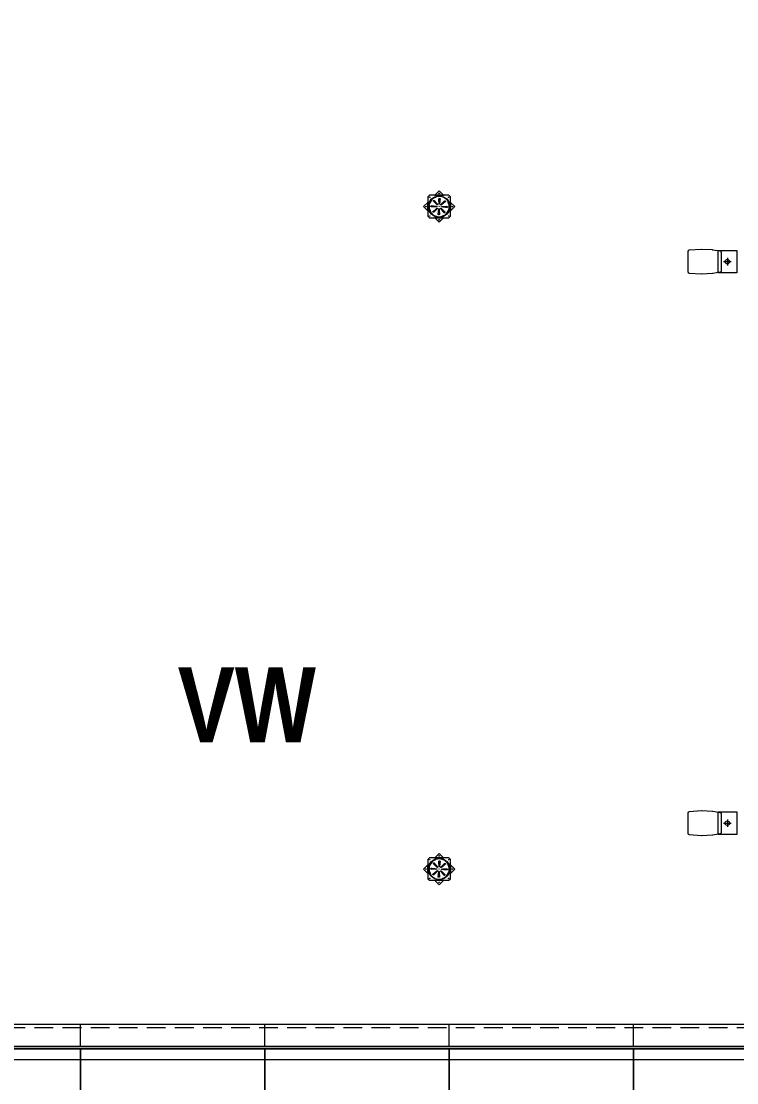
# Model space of a CAD drawing. Header units: metres. Extents: x -17822 to 152406, y -4219 to 19791.
# Drawn here: x 114958 to 115913, y 53 to 1471 of the extents above; entities that cross this region are included whole.
import ezdxf

# ---------------------------------------------------------------- set-up
doc = ezdxf.new("R2010")
doc.units = ezdxf.units.M
doc.header["$LTSCALE"] = 100
doc.header["$MEASUREMENT"] = 0
doc.linetypes.add('HIDDEN', pattern=[0.375, 0.25, -0.125])
doc.layers.get('0').update_dxf_attribs({"color": 9, "lineweight": 9})
for name, color, linetype, lineweight in [('06A', 9, 'Continuous', 9), ('06D', 9, 'Continuous', 9), ('15', 9, 'Continuous', 9), ('21', 9, 'Continuous', 9)]:
    doc.layers.add(name, color=color, linetype=linetype, lineweight=lineweight)
doc.styles.add('MuuM_TEXT-BOLD', font='ARIALNB.TTF')

# ---------------------------------------------------------------- blocks, each defined once
blk = doc.blocks.new('p-harpusta-ust')
at = {"layer": '06A'}
for points in [[(2204.5, 3700), (712.5, 3700), (712.5, 3595), (729.5, 3595), (729.5, 3683), (2237.5, 3683), (2237.5, -103), (729.5, -103), (729.5, -3), (-30.5, -3), (-30.5, -20), (712.5, -20), (712.5, -120), (2204.5, -120)], [(2204.5, -75), (757.5, -75), (757.5, 25), (-30.5, 25), (-30.5, 0), (732.5, 0), (732.5, -100), (2234.5, -100), (2234.5, 3680), (732.5, 3680), (732.5, 3595), (757.5, 3595), (757.5, 3655), (2204.5, 3655)], [(2204.5, -100), (2204.5, 3656)], [(2234.5, 3656), (2234.5, -76)], [(2234.5, 2897), (2204.5, 2897)], [(2472.5, 2897), (2237.5, 2897)], [(2237.5, 2897), (2378.5, 2897)], [(2234.5, 2651), (2204.5, 2651)], [(2472.5, 2651), (2237.5, 2651)], [(2237.5, 2651), (2378.5, 2651)], [(2234.5, 2405), (2204.5, 2405)], [(2472.5, 2405), (2237.5, 2405)], [(2237.5, 2405), (2378.5, 2405)], [(2234.5, 2159), (2204.5, 2159)], [(2472.5, 2159), (2237.5, 2159)], [(2237.5, 2159), (2378.5, 2159)]]:
    blk.add_lwpolyline(points, dxfattribs=at)
at = {"layer": '06D'}
blk.add_lwpolyline([(2237.5, -103), (2237.5, 3683), (2252.5, 3683), (2252.5, -103), (2237.5, -103)], dxfattribs=at)
at = {"layer": '06D', "linetype": 'HIDDEN'}
blk.add_lwpolyline([(2204.5, 3660), (2209.5, 3660), (2209.5, -80), (752.5, -80), (752.5, 20), (-30.5, 20)], dxfattribs=at)
at = {"layer": '15'}
blk.add_lwpolyline([(729.5, 3595), (729.5, 3683), (2237.5, 3683), (2237.5, -103), (729.5, -103), (729.5, -3), (-30.5, -3), (-30.5, 0), (732.5, 0), (732.5, -100), (2234.5, -100), (2234.5, 3680), (732.5, 3680), (732.5, 3595)], close=True, dxfattribs=at)
blk = doc.blocks.new('suzgec')
for p, q in [((36841.7, 831.8), (36847.3, 837.4)), ((36847.3, 837.4), (36853, 831.8)), ((36832.1, 822.2), (36832.3, 822.4)), ((36834.3, 831.6), (36832.3, 829.6)), ((36832.3, 829.6), (36832.3, 803.6)), ((36860.3, 831.6), (36834.3, 831.6)), ((36841.5, 831.6), (36841.7, 831.8)), ((36841.7, 828.9), (36841.6, 829.1)), ((36841.7, 831.8), (36853, 831.8)), ((36841.8, 828.6), (36841.7, 828.9)), ((36842.5, 829.5), (36842.6, 829.3)), ((36842.6, 829.3), (36842.8, 829)), ((36848.5, 826.8), (36847.6, 819.7)), ((36853, 831.8), (36853.2, 831.6)), ((36862.3, 829.6), (36860.3, 831.6)), ((36862.3, 803.6), (36862.3, 829.6)), ((36862.3, 822.4), (36862.5, 822.2)), ((36826.5, 816.6), (36832.1, 822.2)), ((36832.1, 810.9), (36826.5, 816.6)), ((36832.1, 810.9), (36832.1, 822.2)), ((36832.3, 810.7), (36832.1, 810.9)), ((36834.4, 811.8), (36834.6, 811.9)), ((36834.6, 811.9), (36835, 812)), ((36835, 810.9), (36834.8, 810.9)), ((36835.3, 811.1), (36835, 810.9)), ((36837.1, 817.8), (36844.2, 816.8)), ((36844.3, 816.8), (36844.2, 816.8)), ((36846.1, 806.3), (36847.1, 813.4)), ((36847.3, 816.6), (36847.1, 816.6)), ((36847.1, 813.6), (36847.1, 813.4)), ((36847.3, 816.6), (36847.3, 816.8)), ((36847.3, 816.6), (36847.6, 816.6)), ((36847.3, 816.6), (36847.3, 816.3)), ((36847.6, 819.6), (36847.6, 819.7)), ((36850.4, 816.3), (36850.5, 816.3)), ((36857.6, 815.4), (36850.5, 816.3)), ((36859.7, 822.2), (36859.9, 822.3)), ((36860.2, 821.4), (36860, 821.3)), ((36862.5, 810.9), (36862.3, 810.7)), ((36862.5, 822.2), (36862.5, 810.9)), ((36862.5, 822.2), (36868.2, 816.6)), ((36868.2, 816.6), (36862.5, 810.9)), ((36832.3, 803.6), (36834.3, 801.6)), ((36834.3, 801.6), (36860.3, 801.6)), ((36841.7, 801.4), (36841.5, 801.6)), ((36853, 801.4), (36841.7, 801.4)), ((36847.3, 795.7), (36841.7, 801.4)), ((36853, 801.4), (36847.3, 795.7)), ((36852.1, 803.9), (36851.9, 804.2)), ((36852.1, 803.7), (36852.1, 803.9)), ((36852.9, 804.6), (36853, 804.3)), ((36853, 804.3), (36853.1, 804.1)), ((36853.2, 801.6), (36853, 801.4)), ((36860.3, 801.6), (36862.3, 803.6))]:
    blk.add_line(p, q)
for centre, radius in [((36847.3, 816.6), 14.3), ((36834.8, 829.1), 0.3), ((36847.3, 834.3), 0.4), ((36847.3, 834.3), 0.358), ((36859.8, 829.1), 0.3), ((36829.7, 816.6), 0.4), ((36829.7, 816.6), 0.358), ((36865, 816.6), 0.4), ((36865, 816.6), 0.358), ((36834.8, 804.1), 0.3), ((36847.3, 798.9), 0.4), ((36847.3, 798.9), 0.358), ((36859.8, 804.1), 0.3)]:
    blk.add_circle(centre, radius)
for radius, start, end in [(13.5, 114.6147, 200.3853), (13.8, 110.4176, 114.5824), (13.7, 110.4084, 114.5916), (13.3, 110.3378, 114.6622), (13.2, 110.3292, 114.6708), (13.5, 24.6147, 110.3853), (13.8, 200.4176, 204.5824), (13.7, 200.4084, 204.5916), (13.3, 200.3378, 204.6622), (13.2, 200.3292, 204.6708), (13.5, 204.6147, 290.3853), (13.6, 294.6147, 20.3853), (13.2, 20.3292, 24.6708), (13.3, 20.3378, 24.6622), (13.7, 20.4084, 24.5916), (13.8, 20.4176, 24.5824), (13.2, 290.3292, 294.6708), (13.3, 290.3378, 294.6622), (13.7, 290.4084, 294.5916), (13.8, 290.4176, 294.5824)]:
    blk.add_arc((36847.3, 816.6), radius, start, end)
for points, knots in [([(36839.9, 823.6), (36839.8, 823.7), (36839.8, 823.7), (36839.7, 823.9), (36839.7, 824), (36839.7, 824.2), (36839.7, 824.3), (36839.8, 824.5), (36839.8, 824.6), (36840, 824.8), (36840.1, 824.8), (36840.3, 824.9), (36840.4, 824.9), (36840.6, 824.9), (36840.7, 824.8), (36840.9, 824.8), (36840.9, 824.7), (36841, 824.6)], [2.169268, 2.169268, 2.169268, 2.169268, 2.468107, 2.468107, 2.768207, 2.768207, 3.065525, 3.065525, 3.362844, 3.362844, 3.660162, 3.660162, 3.95748, 3.95748, 4.257581, 4.257581, 4.55635, 4.55635, 4.55635, 4.55635]), ([(36847, 826.8), (36847, 826.9), (36847.1, 827), (36847.1, 827.2), (36847.2, 827.3), (36847.3, 827.4), (36847.4, 827.5), (36847.6, 827.6), (36847.7, 827.6), (36847.9, 827.6), (36848, 827.5), (36848.2, 827.4), (36848.3, 827.4), (36848.4, 827.2), (36848.5, 827.1), (36848.5, 826.9), (36848.5, 826.8), (36848.5, 826.7)], [2.169268, 2.169268, 2.169268, 2.169268, 2.468107, 2.468107, 2.768207, 2.768207, 3.065525, 3.065525, 3.362844, 3.362844, 3.660162, 3.660162, 3.95748, 3.95748, 4.257581, 4.257581, 4.55635, 4.55635, 4.55635, 4.55635]), ([(36854.4, 824), (36854.4, 824.1), (36854.5, 824.2), (36854.7, 824.2), (36854.8, 824.3), (36855, 824.3), (36855.1, 824.2), (36855.3, 824.1), (36855.4, 824.1), (36855.5, 823.9), (36855.6, 823.8), (36855.6, 823.7), (36855.7, 823.5), (36855.6, 823.3), (36855.6, 823.2), (36855.5, 823.1), (36855.4, 823), (36855.4, 822.9)], [2.169268, 2.169268, 2.169268, 2.169268, 2.468107, 2.468107, 2.768207, 2.768207, 3.065525, 3.065525, 3.362844, 3.362844, 3.660162, 3.660162, 3.95748, 3.95748, 4.257581, 4.257581, 4.55635, 4.55635, 4.55635, 4.55635]), ([(36837.1, 816.3), (36837, 816.3), (36836.9, 816.3), (36836.7, 816.4), (36836.6, 816.4), (36836.5, 816.6), (36836.4, 816.7), (36836.4, 816.9), (36836.4, 817), (36836.4, 817.2), (36836.4, 817.3), (36836.5, 817.5), (36836.5, 817.5), (36836.7, 817.7), (36836.8, 817.7), (36837, 817.8), (36837.1, 817.8), (36837.2, 817.8)], [2.169268, 2.169268, 2.169268, 2.169268, 2.468107, 2.468107, 2.768207, 2.768207, 3.065525, 3.065525, 3.362844, 3.362844, 3.660162, 3.660162, 3.95748, 3.95748, 4.257581, 4.257581, 4.55635, 4.55635, 4.55635, 4.55635]), ([(36840.3, 809.1), (36840.3, 809.1), (36840.2, 809), (36840, 808.9), (36839.9, 808.9), (36839.7, 808.9), (36839.6, 808.9), (36839.4, 809), (36839.3, 809.1), (36839.2, 809.2), (36839.1, 809.3), (36839, 809.5), (36839, 809.6), (36839, 809.8), (36839.1, 809.9), (36839.2, 810.1), (36839.2, 810.2), (36839.3, 810.2)], [2.169268, 2.169268, 2.169268, 2.169268, 2.468107, 2.468107, 2.768207, 2.768207, 3.065525, 3.065525, 3.362844, 3.362844, 3.660162, 3.660162, 3.95748, 3.95748, 4.257581, 4.257581, 4.55635, 4.55635, 4.55635, 4.55635]), ([(36844.1, 817), (36844.1, 817), (36844.1, 817), (36844.1, 817), (36844.2, 817), (36844.2, 817), (36844.2, 816.9), (36844.3, 816.9), (36844.3, 816.9), (36844.3, 816.8), (36844.3, 816.8), (36844.3, 816.7), (36844.3, 816.7), (36844.3, 816.7), (36844.3, 816.6), (36844.3, 816.6), (36844.3, 816.5), (36844.2, 816.5), (36844.2, 816.5), (36844.1, 816.5), (36844.1, 816.5), (36844.1, 816.5), (36844.1, 816.5)], [-0.0013985, -0.0013985, -0.0013985, -0.0013985, 0, 0, 0, 0.0909291, 0.0909291, 0.1818582, 0.1818582, 0.2711248, 0.2711248, 0.3603915, 0.3603915, 0.4496581, 0.4496581, 0.5389247, 0.5389247, 0.6298538, 0.6298538, 0.7207829, 0.7207829, 0.7401198, 0.7401198, 0.7401198, 0.7401198]), ([(36844.8, 814.6), (36844.8, 814.6), (36844.8, 814.6), (36844.8, 814.6), (36844.8, 814.6), (36844.8, 814.6), (36844.9, 814.6), (36844.9, 814.6), (36845, 814.6), (36845, 814.6), (36845.1, 814.6), (36845.1, 814.6), (36845.2, 814.5), (36845.2, 814.5), (36845.2, 814.4), (36845.2, 814.4), (36845.2, 814.4), (36845.2, 814.3), (36845.2, 814.3), (36845.2, 814.2), (36845.1, 814.2), (36845.1, 814.2), (36845.1, 814.2)], [-0.0013985, -0.0013985, -0.0013985, -0.0013985, 0, 0, 0, 0.0909291, 0.0909291, 0.1818582, 0.1818582, 0.2711248, 0.2711248, 0.3603915, 0.3603915, 0.4496581, 0.4496581, 0.5389247, 0.5389247, 0.6298538, 0.6298538, 0.7207829, 0.7207829, 0.7401198, 0.7401198, 0.7401198, 0.7401198]), ([(36845.3, 819.1), (36845.3, 819.1), (36845.3, 819.1), (36845.3, 819.1), (36845.4, 819.1), (36845.4, 819.1), (36845.4, 819), (36845.4, 819), (36845.4, 818.9), (36845.4, 818.9), (36845.4, 818.8), (36845.3, 818.8), (36845.3, 818.8), (36845.3, 818.8), (36845.2, 818.7), (36845.2, 818.7), (36845.1, 818.7), (36845.1, 818.7), (36845, 818.8), (36845, 818.8), (36845, 818.8), (36845, 818.8), (36845, 818.8)], [-0.0013985, -0.0013985, -0.0013985, -0.0013985, 0, 0, 0, 0.0909291, 0.0909291, 0.1818582, 0.1818582, 0.2711248, 0.2711248, 0.3603915, 0.3603915, 0.4496581, 0.4496581, 0.5389247, 0.5389247, 0.6298538, 0.6298538, 0.7207829, 0.7207829, 0.7401198, 0.7401198, 0.7401198, 0.7401198]), ([(36847, 813.4), (36847, 813.4), (36847, 813.4), (36847, 813.4), (36847, 813.4), (36847, 813.4), (36847, 813.5), (36847, 813.5), (36847.1, 813.5), (36847.1, 813.6), (36847.2, 813.6), (36847.2, 813.6), (36847.2, 813.6), (36847.3, 813.6), (36847.3, 813.6), (36847.4, 813.5), (36847.4, 813.5), (36847.4, 813.5), (36847.4, 813.4), (36847.5, 813.4), (36847.5, 813.3), (36847.5, 813.3), (36847.5, 813.3)], [-0.0013985, -0.0013985, -0.0013985, -0.0013985, 0, 0, 0, 0.0909291, 0.0909291, 0.1818582, 0.1818582, 0.2711248, 0.2711248, 0.3603915, 0.3603915, 0.4496581, 0.4496581, 0.5389247, 0.5389247, 0.6298538, 0.6298538, 0.7207829, 0.7207829, 0.7401198, 0.7401198, 0.7401198, 0.7401198]), ([(36847.7, 819.8), (36847.7, 819.8), (36847.7, 819.8), (36847.7, 819.8), (36847.7, 819.8), (36847.7, 819.7), (36847.7, 819.7), (36847.7, 819.7), (36847.6, 819.6), (36847.6, 819.6), (36847.5, 819.6), (36847.5, 819.6), (36847.4, 819.6), (36847.4, 819.6), (36847.4, 819.6), (36847.3, 819.6), (36847.3, 819.7), (36847.3, 819.7), (36847.2, 819.8), (36847.2, 819.8), (36847.2, 819.8), (36847.2, 819.8), (36847.2, 819.8)], [-0.0013985, -0.0013985, -0.0013985, -0.0013985, 0, 0, 0, 0.0909291, 0.0909291, 0.1818582, 0.1818582, 0.2711248, 0.2711248, 0.3603915, 0.3603915, 0.4496581, 0.4496581, 0.5389247, 0.5389247, 0.6298538, 0.6298538, 0.7207829, 0.7207829, 0.7401198, 0.7401198, 0.7401198, 0.7401198]), ([(36849.3, 814), (36849.3, 814), (36849.3, 814), (36849.3, 814), (36849.3, 814.1), (36849.3, 814.1), (36849.3, 814.1), (36849.3, 814.2), (36849.3, 814.2), (36849.3, 814.3), (36849.3, 814.3), (36849.3, 814.3), (36849.4, 814.4), (36849.4, 814.4), (36849.5, 814.4), (36849.5, 814.4), (36849.6, 814.4), (36849.6, 814.4), (36849.7, 814.4), (36849.7, 814.4), (36849.7, 814.4), (36849.7, 814.4), (36849.7, 814.4)], [-0.0013985, -0.0013985, -0.0013985, -0.0013985, 0, 0, 0, 0.0909291, 0.0909291, 0.1818582, 0.1818582, 0.2711248, 0.2711248, 0.3603915, 0.3603915, 0.4496581, 0.4496581, 0.5389247, 0.5389247, 0.6298538, 0.6298538, 0.7207829, 0.7207829, 0.7401198, 0.7401198, 0.7401198, 0.7401198]), ([(36849.9, 818.6), (36849.9, 818.6), (36849.9, 818.6), (36849.9, 818.6), (36849.9, 818.6), (36849.8, 818.5), (36849.8, 818.5), (36849.7, 818.5), (36849.7, 818.5), (36849.7, 818.5), (36849.6, 818.6), (36849.6, 818.6), (36849.5, 818.6), (36849.5, 818.7), (36849.5, 818.7), (36849.5, 818.7), (36849.5, 818.8), (36849.5, 818.8), (36849.5, 818.9), (36849.5, 818.9), (36849.6, 819), (36849.6, 819), (36849.6, 819)], [-0.0013985, -0.0013985, -0.0013985, -0.0013985, 0, 0, 0, 0.0909291, 0.0909291, 0.1818582, 0.1818582, 0.2711248, 0.2711248, 0.3603915, 0.3603915, 0.4496581, 0.4496581, 0.5389247, 0.5389247, 0.6298538, 0.6298538, 0.7207829, 0.7207829, 0.7401198, 0.7401198, 0.7401198, 0.7401198]), ([(36850.6, 816.2), (36850.6, 816.2), (36850.6, 816.2), (36850.6, 816.2), (36850.5, 816.2), (36850.5, 816.2), (36850.4, 816.2), (36850.4, 816.3), (36850.4, 816.3), (36850.4, 816.3), (36850.3, 816.4), (36850.3, 816.4), (36850.3, 816.5), (36850.4, 816.5), (36850.4, 816.6), (36850.4, 816.6), (36850.4, 816.6), (36850.5, 816.7), (36850.5, 816.7), (36850.6, 816.7), (36850.6, 816.7), (36850.6, 816.7), (36850.6, 816.7)], [-0.0013985, -0.0013985, -0.0013985, -0.0013985, 0, 0, 0, 0.0909291, 0.0909291, 0.1818582, 0.1818582, 0.2711248, 0.2711248, 0.3603915, 0.3603915, 0.4496581, 0.4496581, 0.5389247, 0.5389247, 0.6298538, 0.6298538, 0.7207829, 0.7207829, 0.7401198, 0.7401198, 0.7401198, 0.7401198]), ([(36854.8, 809.6), (36854.9, 809.5), (36854.9, 809.4), (36855, 809.2), (36855, 809.1), (36855, 808.9), (36855, 808.8), (36854.9, 808.6), (36854.8, 808.5), (36854.7, 808.4), (36854.6, 808.3), (36854.4, 808.3), (36854.3, 808.3), (36854.1, 808.3), (36854, 808.3), (36853.8, 808.4), (36853.7, 808.5), (36853.7, 808.6)], [2.169268, 2.169268, 2.169268, 2.169268, 2.468107, 2.468107, 2.768207, 2.768207, 3.065525, 3.065525, 3.362844, 3.362844, 3.660162, 3.660162, 3.95748, 3.95748, 4.257581, 4.257581, 4.55635, 4.55635, 4.55635, 4.55635]), ([(36857.6, 816.9), (36857.7, 816.9), (36857.8, 816.9), (36858, 816.8), (36858, 816.7), (36858.2, 816.6), (36858.2, 816.5), (36858.3, 816.3), (36858.3, 816.2), (36858.3, 816), (36858.3, 815.9), (36858.2, 815.7), (36858.1, 815.6), (36858, 815.5), (36857.9, 815.4), (36857.7, 815.4), (36857.6, 815.4), (36857.5, 815.4)], [2.169268, 2.169268, 2.169268, 2.169268, 2.468107, 2.468107, 2.768207, 2.768207, 3.065525, 3.065525, 3.362844, 3.362844, 3.660162, 3.660162, 3.95748, 3.95748, 4.257581, 4.257581, 4.55635, 4.55635, 4.55635, 4.55635]), ([(36847.6, 806.4), (36847.7, 806.3), (36847.6, 806.2), (36847.6, 806), (36847.5, 805.9), (36847.4, 805.7), (36847.3, 805.7), (36847.1, 805.6), (36847, 805.6), (36846.8, 805.6), (36846.7, 805.6), (36846.5, 805.7), (36846.4, 805.8), (36846.3, 805.9), (36846.2, 806), (36846.1, 806.2), (36846.1, 806.3), (36846.2, 806.4)], [2.169268, 2.169268, 2.169268, 2.169268, 2.468107, 2.468107, 2.768207, 2.768207, 3.065525, 3.065525, 3.362844, 3.362844, 3.660162, 3.660162, 3.95748, 3.95748, 4.257581, 4.257581, 4.55635, 4.55635, 4.55635, 4.55635])]:
    blk.add_open_spline(points, degree=3, knots=knots)
for points, weights in [([(36845, 818.8), (36843.7, 820), (36839.9, 823.6)], [1, 1.19289012244, 1.04336959178]), ([(36841, 824.6), (36844.3, 820.5), (36845.3, 819.1)], [1.04357122128, 1.19470433435, 1]), ([(36847.2, 819.8), (36847.2, 821.5), (36847, 826.8)], [1, 1.1928901223, 1.04336959175]), ([(36848.5, 826.7), (36847.9, 821.5), (36847.7, 819.8)], [1.04357122043, 1.19470432993, 1]), ([(36849.6, 819), (36850.7, 820.2), (36854.4, 824)], [1, 1.19289012017, 1.04336959134]), ([(36855.4, 822.9), (36851.2, 819.6), (36849.9, 818.6)], [1.04357122006, 1.19470432802, 1]), ([(36844.1, 816.5), (36842.4, 816.4), (36837.1, 816.3)], [1, 1.19289012449, 1.04336959218]), ([(36837.2, 817.8), (36842.5, 817.2), (36844.1, 817)], [1.04357122072, 1.19470433147, 1]), ([(36839.3, 810.2), (36843.5, 813.5), (36844.8, 814.6)], [1.04357122094, 1.1947043326, 1]), ([(36845.1, 814.2), (36844, 813), (36840.3, 809.1)], [1, 1.19289012327, 1.04336959194]), ([(36846.2, 806.4), (36846.8, 811.7), (36847, 813.4)], [1.04357122103, 1.19470433305, 1]), ([(36847.5, 813.3), (36847.5, 811.6), (36847.6, 806.4)], [1, 1.19289011339, 1.04336959002]), ([(36853.7, 808.6), (36850.4, 812.7), (36849.3, 814)], [1.04357121982, 1.19470432681, 1]), ([(36849.7, 814.4), (36850.9, 813.2), (36854.8, 809.6)], [1, 1.19289011781, 1.04336959088]), ([(36859.3, 822.1), (36859.5, 822.2), (36859.7, 822.2)], [1.02554744525, 1.0127799804, 1]), ([(36860, 821.3), (36859.9, 821.2), (36859.7, 821.2)], [1, 1.0127799804, 1.02554744526])]:
    blk.add_rational_spline(points, weights, degree=2)
for points, weights, knots in [([(36850.6, 816.7), (36851.1, 816.7), (36853.6, 816.8), (36857.6, 816.9)], [4.14064799907, 3.56700040162, 2.15953650571, 1.32480586323], [27.48414514, 27.48414514, 27.48414514, 27.50397367, 27.53272487, 27.53272487, 27.53272487]), ([(36857.5, 815.4), (36855.5, 815.6), (36852.3, 816), (36850.9, 816.2), (36850.6, 816.2)], [1.32476723726, 1.64485472039, 2.71311941379, 3.81141839734, 4.16242382948], [0.00590224, 0.00590224, 0.00590224, 0.01753913, 0.04477222, 0.05758123, 0.05758123, 0.05758123])]:
    blk.add_rational_spline(points, weights, degree=2, knots=knots)
blk = doc.blocks.new('ARKTOS')
for p, q in [((-3, 0), (-13, 0)), ((-8, -5), (-8, 5))]:
    blk.add_line(p, q)
blk.add_lwpolyline([(-20.5, 15), (4.5, 15), (4.5, -15), (-20.5, -15)], close=True)
at = {"linetype": 'ByBlock'}
for points in [[(0, -11.8, 0.363965), (1.7, -13.8), (11.4, -15.5, 0.029047), (11.7, -15.6), (26.3, -16.4, 0.033251), (26.5, -16.4), (43.2, -15.2, 0.392539), (45, -13.2), (45, 13.2, 0.392539), (43.2, 15.2), (26.5, 16.4, 0.033251), (26.3, 16.4), (11.7, 15.6, 0.029047), (11.4, 15.5), (1.7, 13.8, 0.047994), (0, 13), (0, -11.8)], [(0, -11.8, 0.229142), (0.8, -13.4, 0.044394)]]:
    blk.add_lwpolyline(points, format="xyb", dxfattribs=at)
blk.add_circle((-8, 0), 3)
blk = doc.blocks.new('p-vw-catiaydinlatmaelemanlari')
at = {"layer": '06D', "linetype": 'ByBlock', "rotation": 270}
for p in [(32891.9, 3327), (33641.9, 3327)]:
    blk.add_blockref('ARKTOS', p, dxfattribs=at)
blk = doc.blocks.new('p-cati_vw')
at = {"layer": '06D'}
blk.add_lwpolyline([(3152, -3675), (3152, 55), (1705, 55), (1705, -1115), (920, -1115), (920, -1520), (45, -1517), (45, -3135), (920, -3135), (920, -3575), (1705, -3575), (1705, -3675)], close=True, dxfattribs=at)
at = {"rotation": 1.082915e-10}
blk.add_blockref('p-vw-catiaydinlatmaelemanlari', (-30758.3, -3912.5), dxfattribs=at)
at = {"layer": '06D', "rotation": 1.082915e-10}
for name, p in [('p-harpusta-ust', (947.5, -3600)), ('suzgec', (-34787.3, -1778.9)), ('suzgec', (-33902.3, -1778.9))]:
    blk.add_blockref(name, p, dxfattribs=at)

msp = doc.modelspace()

# ---------------------------------------------------------------- block references
at = {"layer": '06D', "rotation": 269.9999999998917}
msp.add_blockref('p-cati_vw', (116478.49, 3283.68), dxfattribs=at)

# ---------------------------------------------------------------- texts
at = {"layer": '21', "insert": (115167.08, 608.17), "char_height": 100, "width": 583.6021, "attachment_point": 1, "style": 'MuuM_TEXT-BOLD'}
msp.add_mtext('VW', dxfattribs=at)

doc.saveas('drawing.dxf')
